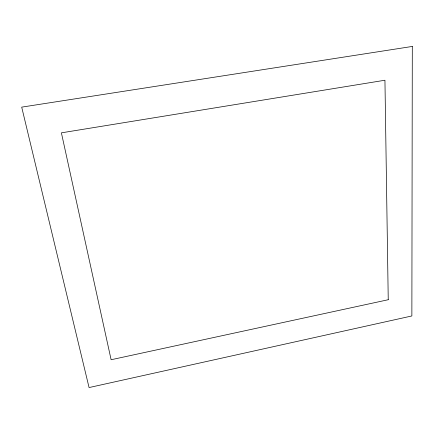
<?xml version="1.0" encoding="UTF-8"?>
<svg xmlns="http://www.w3.org/2000/svg" width="434" height="434" viewBox="0 0 434 434"><rect width="100%" height="100%" fill="white"/><g stroke="black" fill="none" stroke-linecap="round" stroke-linejoin="round"><path stroke-width="0.65" d="M412.3 46.443L411.866 315.957L89.068 387.557L21.7 107.133L412.3 46.443M388.24 299.726L111.12 359.737L61.395 132.842L384.942 80.236L388.24 299.726"/></g></svg>
